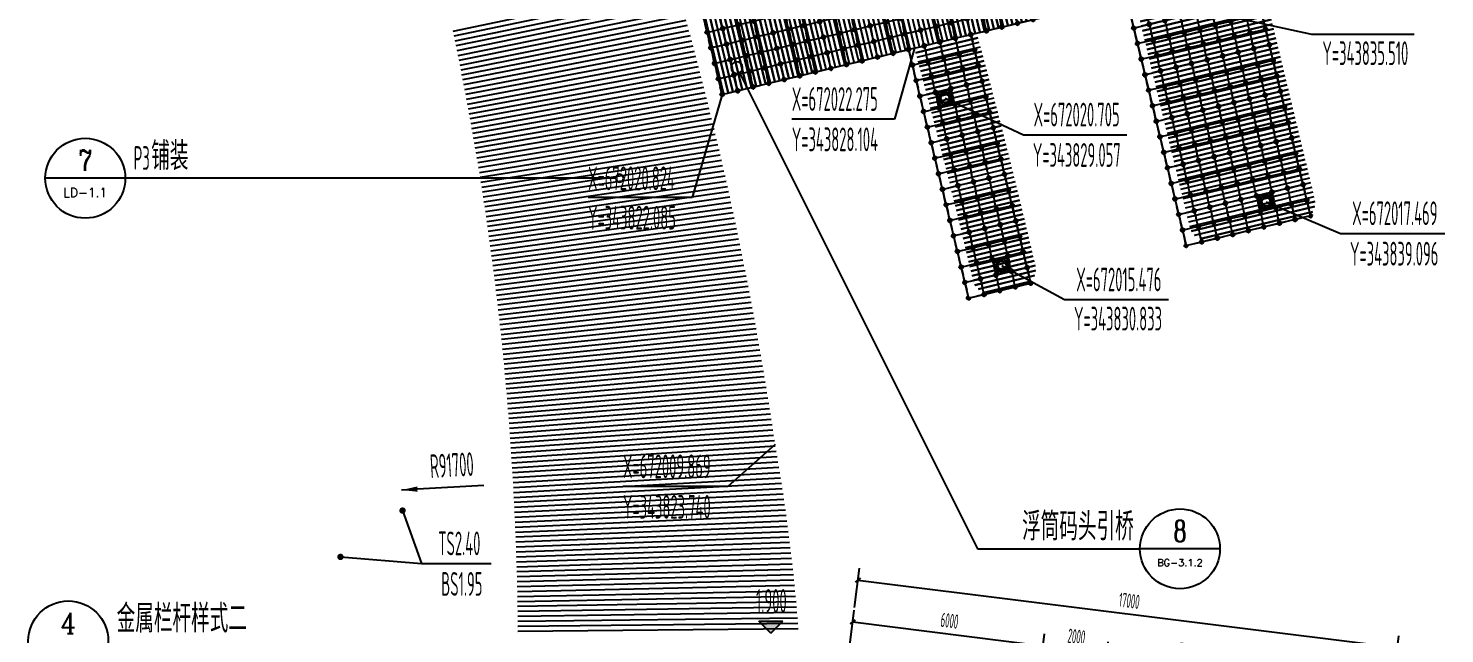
# Model space of a CAD drawing. Extents: x 343752890 to 343964796, y 671960777 to 672058019.
# Drawn here: x 343800389 to 343844680, y 672003955 to 672022892 of the extents above; entities that cross this region are included whole.
import ezdxf
from ezdxf.enums import TextEntityAlignment as Align

# ---------------------------------------------------------------- set-up
doc = ezdxf.new("R2010")
doc.units = 0
doc.header["$LTSCALE"] = 1000
doc.header["$MEASUREMENT"] = 0
for name, color, linetype in [('00-定位', 3, 'Continuous'), ('00-标高', 2, 'Continuous'), ('00-铺装填充', 251, 'Continuous'), ('00-铺装标注', 3, 'Continuous'), ('DIM_COOR', 3, 'Continuous'), ('PUB_DIM', 3, 'Continuous'), ('PUB_TEXT', 7, 'Continuous'), ('W-_ANTICOLLISION防撞措施', 121, 'Continuous'), ('W-MOUNTING固定方式', 5, 'Continuous'), ('蓝色浮筒', 150, 'Continuous')]:
    doc.layers.add(name, color=color, linetype=linetype)
doc.styles.add('_TCH_DIM', font='isocp.shx', dxfattribs={"width": 0.7, "bigfont": '0.shx'})
doc.styles.add('_TCH_DIM_T3', font='isocp.shx', dxfattribs={"width": 0.494118, "bigfont": '0.shx'})
doc.styles.add('_TCH_LABEL', font='COMPLEX', dxfattribs={"bigfont": 'GBCBIG'})
doc.dimstyles.new('_TCH_ARCH&&150', dxfattribs={"dimtxt": 446.25, "dimasz": 150, "dimexe": 375, "dimexo": 450, "dimgap": 189.375, "dimtad": 1, "dimdec": 0, "dimzin": 0, "dimdsep": 46, "dimtxsty": '_TCH_DIM_T3', "dimblk": 'ARCHTICK', "dimcen": 0.09, "dimclrt": 7, "dimazin": 2, "dimtfac": 1, "dimtdec": 0, "dimtix": 1, "dimtmove": 2, "dimatfit": 3, "dimfxl": 150, "dimtolj": 1, "dimtzin": 0, "dimarcsym": 0})

# ---------------------------------------------------------------- blocks, each defined once
blk = doc.blocks.new('*U22')
at = {"color": 8, "linetype": 'Continuous', "lineweight": 15}
for p, q in [((-1, 2), (-2, 1)), ((0, 1), (0, -1)), ((-1, -2), (-2, -1))]:
    blk.add_line(p, q, dxfattribs=at)
at = {"color": 7, "linetype": 'Continuous', "lineweight": 15}
for p, q in [((16, 1), (0, 1)), ((0, 0), (19, 0)), ((16, 1), (16, 0)), ((19, -1), (19, 0)), ((0, -1), (19, -1))]:
    blk.add_line(p, q, dxfattribs=at)
for centre, radius, start, end in [((-3, 0), 2.9, 41.3178, 318.6822), ((-3, 0), 1.45, 41.3178, 318.6822), ((0, 3), 2.82, 221.3178, 270), ((0, -3), 2.82, 90, 138.6822), ((0, 3), 1.37, 221.3178, 270), ((0, -3), 1.37, 90, 138.6822)]:
    blk.add_arc(centre, radius, start, end, dxfattribs=at)
blk = doc.blocks.new('*U23')
blk.add_lwpolyline([(-12, 0), (-12, 2.5), (12, 2.5), (12, 0)], close=True)
blk = doc.blocks.new('无头销轴_B型_D12X150')
at = {"color": 0}
for p, q in [((-72, 6), (-72, -6)), ((72, 6), (72, -6))]:
    blk.add_line(p, q, dxfattribs=at)
blk.add_lwpolyline([(-75, 4), (-75, -4), (-72, -6), (72, -6), (75, -4), (75, 4), (72, 6), (-72, 6)], close=True, dxfattribs=at)
for centre in [(-70, 0), (70, 0)]:
    blk.add_circle(centre, 1.6, dxfattribs=at)
blk = doc.blocks.new('sdf')
at = {"layer": 'W-MOUNTING固定方式', "color": 0}
for p, q in [((43108, -2622), (43108, -2815)), ((43285, -2497), (43283, -2500)), ((43378, -2500), (43283, -2500)), ((43283, -2574), (43283, -2500)), ((43283, -2574), (43378, -2574)), ((43283, -2574), (43285, -2577)), ((43285, -2497), (43376, -2497)), ((43376, -2577), (43285, -2577)), ((43376, -2497), (43378, -2500)), ((43378, -2574), (43376, -2577)), ((43378, -2500), (43378, -2574)), ((43109, -2673), (43112, -2671)), ((43109, -2764), (43109, -2673)), ((43109, -2764), (43112, -2766)), ((43112, -2671), (43112, -2766)), ((43112, -2671), (43186, -2671)), ((43186, -2766), (43112, -2766)), ((43186, -2766), (43186, -2671)), ((43186, -2671), (43189, -2673)), ((43186, -2766), (43189, -2764)), ((43189, -2673), (43189, -2764)), ((43283, -2863), (43285, -2860)), ((43378, -2863), (43283, -2863)), ((43283, -2937), (43283, -2863)), ((43283, -2937), (43378, -2937)), ((43285, -2940), (43283, -2937)), ((43285, -2860), (43376, -2860)), ((43375, -2940), (43285, -2940)), ((43375, -2940), (43378, -2937)), ((43378, -2863), (43376, -2860)), ((43378, -2863), (43378, -2937)), ((43475, -2671), (43472, -2673)), ((43472, -2764), (43472, -2673)), ((43475, -2766), (43472, -2764)), ((43475, -2671), (43475, -2766)), ((43475, -2671), (43549, -2671)), ((43549, -2766), (43475, -2766)), ((43549, -2766), (43549, -2671)), ((43552, -2674), (43549, -2671)), ((43552, -2764), (43549, -2766)), ((43552, -2674), (43552, -2764))]:
    blk.add_line(p, q, dxfattribs=at)
at = {"layer": 'W-MOUNTING固定方式', "color": 6}
for points in [[(43123, -2568), (43052, -2497, -0.414214), (43052, -2441), (43052, -2441, -0.414214), (43109, -2441), (43179, -2511)], [(43538, -2568), (43609, -2497, 0.414214), (43609, -2441), (43609, -2441, 0.414214), (43552, -2441), (43482, -2511)], [(43123, -2870), (43052, -2941, 0.414214), (43052, -2997), (43052, -2997, 0.414214), (43109, -2997), (43179, -2927)], [(43538, -2870), (43609, -2941, -0.414214), (43609, -2997), (43609, -2997, -0.414214), (43552, -2997), (43482, -2927)]]:
    blk.add_lwpolyline(points, format="xyb", dxfattribs=at)
at = {"layer": 'W-MOUNTING固定方式'}
for points in [[(43194, -2941), (43467, -2941), (43553, -2856), (43553, -2582), (43467, -2496), (43194, -2496), (43108, -2582), (43108, -2856)], [(43219, -2881), (43442, -2881), (43493, -2831), (43493, -2607), (43442, -2556), (43219, -2556), (43168, -2607), (43168, -2831)]]:
    blk.add_lwpolyline(points, close=True, dxfattribs=at)
at = {"layer": 'W-MOUNTING固定方式', "color": 0}
for points in [[(43272, -2496), (43272, -2537), (43272, -2557), (43281, -2557), (43281, -2537), (43281, -2496)], [(43380, -2496), (43380, -2537), (43380, -2557), (43389, -2557), (43389, -2537), (43389, -2496)], [(43108, -2669), (43149, -2669), (43169, -2669), (43169, -2660), (43149, -2660), (43108, -2660)], [(43108, -2777), (43149, -2777), (43169, -2777), (43169, -2768), (43149, -2768), (43108, -2768)], [(43281, -2941), (43281, -2900), (43281, -2880), (43272, -2880), (43272, -2900), (43272, -2941)], [(43389, -2941), (43389, -2900), (43389, -2880), (43380, -2880), (43380, -2900), (43380, -2941)], [(43553, -2660), (43512, -2660), (43492, -2660), (43492, -2669), (43512, -2669), (43553, -2669)], [(43553, -2768), (43512, -2768), (43492, -2768), (43492, -2777), (43512, -2777), (43553, -2777)]]:
    blk.add_lwpolyline(points, dxfattribs=at)
at = {"layer": 'W-MOUNTING固定方式', "color": 5}
for centre in [(43080, -2469), (43580, -2469), (43080, -2969), (43580, -2969)]:
    blk.add_circle(centre, 7, dxfattribs=at)
at = {"layer": 'W-MOUNTING固定方式'}
for radius in [136, 130]:
    blk.add_circle((43330, -2719), radius, dxfattribs=at)
at = {"layer": 'W-MOUNTING固定方式', "color": 0, "xscale": -1}
for name, p, rotation in [('*U22', (43143, -2649), 180), ('*U23', (43389, -2537), 270.0000000000001), ('*U22', (43400, -2531), 90.00000000000007), ('*U22', (43261, -2906), 270), ('*U23', (43272, -2900), 90), ('*U23', (43512, -2777), 180)]:
    blk.add_blockref(name, p, dxfattribs=dict(at, rotation=rotation))
at = {"layer": 'W-MOUNTING固定方式', "color": 0}
for name, p, rotation in [('无头销轴_B型_D12X150', (43149, -2719), 90), ('*U22', (43261, -2531), 270.0000000000001), ('*U23', (43272, -2537), 90.00000000000004), ('*U22', (43518, -2649), 180), ('无头销轴_B型_D12X150', (43512, -2719), 270), ('*U23', (43149, -2777), 180), ('无头销轴_B型_D12X150', (43330, -2900), 180), ('*U23', (43389, -2900), 270), ('*U22', (43400, -2906), 90.00000000000001)]:
    blk.add_blockref(name, p, dxfattribs=dict(at, rotation=rotation))
for name, p in [('无头销轴_B型_D12X150', (43330, -2537)), ('*U22', (43143, -2788)), ('*U23', (43512, -2660))]:
    blk.add_blockref(name, p, dxfattribs=at)
at = {"layer": 'W-MOUNTING固定方式', "color": 0, "xscale": -1}
for name, p in [('*U23', (43149, -2660)), ('*U22', (43518, -2788))]:
    blk.add_blockref(name, p, dxfattribs=at)
blk = doc.blocks.new('sjdhjdg')
blk.add_lwpolyline([(343850735, 672053534), (343850735, 672049534), (343858735, 672049534), (343858735, 672036534), (343862235, 672036534), (343862235, 672042534), (343870235, 672042534), (343870235, 672044534), (343862235, 672044534), (343862235, 672049534), (343870235, 672049534), (343870235, 672053534)], close=True)
for p in [(343826154, 672055003), (343826154, 672046503), (343820654, 672046003)]:
    blk.add_blockref('sdf', p)
blk = doc.blocks.new('浮筒')
at = {"layer": '蓝色浮筒'}
blk.add_line((441, 238), (441, 238), dxfattribs=at)
for points in [[(0, 417, 0.198912), (-9, 438), (-49, 479, -0.414214), (-49, 521), (-21, 549, -0.414214), (21, 549), (62, 509, 0.198912), (83, 500), (250, 500)], [(500, 417, -0.198912), (509, 438), (549, 479, 0.414214), (549, 521), (521, 549, 0.414214), (479, 549), (438, 509, -0.198912), (417, 500), (250, 500)], [(0, 83, -0.198912), (-9, 62), (-49, 21, 0.414214), (-49, -21), (-21, -49, 0.414214), (21, -49), (62, -9, -0.198912), (83, 0), (250, 0)], [(500, 83, 0.198912), (509, 62), (549, 21, -0.414214), (549, -21), (521, -49, -0.414214), (479, -49), (438, -9, 0.198912), (417, 0), (250, 0)]]:
    blk.add_lwpolyline(points, format="xyb", dxfattribs=at)
for points in [[(0, 417), (0, 83)], [(500, 417), (500, 83)]]:
    blk.add_lwpolyline(points, dxfattribs=at)
for centre, radius, start, end in [((-25, 500), 5, 84.2608, 275.7392), ((0, 500), 25, 101.4783, 168.5217), ((0, 500), 25, 191.4783, 258.5217), ((0, 525), 5, 354.2608, 185.7392), ((0, 475), 5, 174.2608, 5.7392), ((0, 500), 25, 11.4783, 78.5217), ((0, 500), 25, 281.4783, 348.5217), ((25, 500), 5, 264.2608, 95.7392), ((475, 500), 5, 84.2608, 275.7392), ((500, 500), 25, 101.4783, 168.5217), ((500, 500), 25, 191.4783, 258.5217), ((500, 525), 5, 354.2608, 185.7392), ((500, 475), 5, 174.2608, 5.7392), ((500, 500), 25, 11.4783, 78.5217), ((500, 500), 25, 281.4783, 348.5217), ((525, 500), 5, 264.2608, 95.7392), ((-25, 0), 5, 84.2608, 275.7392), ((0, 0), 25, 101.4783, 168.5217), ((0, 25), 5, 354.2608, 185.7392), ((0, 0), 25, 11.4783, 78.5217), ((25, 0), 5, 264.2608, 95.7392), ((475, 0), 5, 84.2608, 275.7392), ((500, 0), 25, 101.4783, 168.5217), ((500, 25), 5, 354.2608, 185.7392), ((500, 0), 25, 11.4783, 78.5217), ((525, 0), 5, 264.2608, 95.7392), ((0, 0), 25, 191.4783, 258.5217), ((0, -25), 5, 174.2608, 5.7392), ((0, 0), 25, 281.4783, 348.5217), ((500, 0), 25, 191.4783, 258.5217), ((500, -25), 5, 174.2608, 5.7392), ((500, 0), 25, 281.4783, 348.5217)]:
    blk.add_arc(centre, radius, start, end, dxfattribs=at)
blk = doc.blocks.new('*U20')
at = {"layer": '蓝色浮筒', "rotation": 180.0000000383531}
blk.add_blockref('浮筒', (250, 250), dxfattribs=at)
blk = doc.blocks.new('*U21')
at = {"layer": 'W-_ANTICOLLISION防撞措施', "color": 0, "linetype": 'ByBlock', "lineweight": -2, "transparency": 16777216}
for p in [(0, 0), (500, 0), (1000, 0), (1500, 0), (2000, 0), (2500, 0), (3000, 0), (3500, 0), (4000, 0), (4500, 0), (5000, 0), (5500, 0), (6000, 0), (6500, 0), (7000, 0), (7500, 0), (8000, 0), (8500, 0), (9000, 0), (9500, 0), (10000, 0), (10500, 0), (11000, 0), (11500, 0), (12000, 0), (12500, 0), (13000, 0), (13500, 0), (14000, 0), (14500, 0), (15000, 0), (15500, 0), (16000, 0), (16500, 0), (17000, 0), (17500, 0), (18000, 0), (18500, 0), (19000, 0), (0, -500), (500, -500), (1000, -500), (1500, -500), (2000, -500), (2500, -500), (3000, -500), (3500, -500), (4000, -500), (4500, -500), (5000, -500), (5500, -500), (6000, -500), (6500, -500), (7000, -500), (7500, -500), (8000, -500), (8500, -500), (9000, -500), (9500, -500), (10000, -500), (10500, -500), (11000, -500), (11500, -500), (12000, -500), (12500, -500), (13000, -500), (13500, -500), (14000, -500), (14500, -500), (15000, -500), (15500, -500), (16000, -500), (16500, -500), (17000, -500), (17500, -500), (18000, -500), (18500, -500), (19000, -500), (0, -1000), (500, -1000), (1000, -1000), (1500, -1000), (2000, -1000), (2500, -1000), (3000, -1000), (3500, -1000), (4000, -1000), (4500, -1000), (5000, -1000), (5500, -1000), (6000, -1000), (6500, -1000), (7000, -1000), (7500, -1000), (8000, -1000), (8500, -1000), (9000, -1000), (9500, -1000), (10000, -1000), (10500, -1000), (11000, -1000), (11500, -1000), (12000, -1000), (12500, -1000), (13000, -1000), (13500, -1000), (14000, -1000), (14500, -1000), (15000, -1000), (15500, -1000), (16000, -1000), (16500, -1000), (17000, -1000), (17500, -1000), (18000, -1000), (18500, -1000), (19000, -1000), (0, -1500), (500, -1500), (1000, -1500), (1500, -1500), (2000, -1500), (2500, -1500), (3000, -1500), (3500, -1500), (4000, -1500), (4500, -1500), (5000, -1500), (5500, -1500), (6000, -1500), (6500, -1500), (7000, -1500), (7500, -1500), (8000, -1500), (8500, -1500), (9000, -1500), (9500, -1500), (10000, -1500), (10500, -1500), (11000, -1500), (11500, -1500), (12000, -1500), (12500, -1500), (13000, -1500), (13500, -1500), (14000, -1500), (14500, -1500), (15000, -1500), (15500, -1500), (16000, -1500), (16500, -1500), (17000, -1500), (17500, -1500), (18000, -1500), (18500, -1500), (19000, -1500), (0, -2000), (500, -2000), (1000, -2000), (1500, -2000), (2000, -2000), (2500, -2000), (3000, -2000), (3500, -2000), (4000, -2000), (4500, -2000), (5000, -2000), (5500, -2000), (6000, -2000), (6500, -2000), (7000, -2000), (7500, -2000), (8000, -2000), (8500, -2000), (9000, -2000), (9500, -2000), (10000, -2000), (10500, -2000), (11000, -2000), (11500, -2000), (12000, -2000), (12500, -2000), (13000, -2000), (13500, -2000), (14000, -2000), (14500, -2000), (15000, -2000), (15500, -2000), (16000, -2000), (16500, -2000), (17000, -2000), (17500, -2000), (18000, -2000), (18500, -2000), (19000, -2000), (0, -2500), (500, -2500), (1000, -2500), (1500, -2500), (2000, -2500), (2500, -2500), (3000, -2500), (3500, -2500), (4000, -2500), (4500, -2500), (5000, -2500), (5500, -2500), (6000, -2500), (6500, -2500), (7000, -2500), (7500, -2500), (8000, -2500), (8500, -2500), (9000, -2500), (9500, -2500), (10000, -2500), (10500, -2500), (11000, -2500), (11500, -2500), (12000, -2500), (12500, -2500), (13000, -2500), (13500, -2500), (14000, -2500), (14500, -2500), (15000, -2500), (15500, -2500), (16000, -2500), (16500, -2500), (17000, -2500), (17500, -2500), (18000, -2500), (18500, -2500), (19000, -2500), (0, -3000), (500, -3000), (1000, -3000), (1500, -3000), (2000, -3000), (2500, -3000), (3000, -3000), (3500, -3000), (4000, -3000), (4500, -3000), (5000, -3000), (5500, -3000), (6000, -3000), (6500, -3000), (7000, -3000), (7500, -3000), (8000, -3000), (8500, -3000), (9000, -3000), (9500, -3000), (10000, -3000), (10500, -3000), (11000, -3000), (11500, -3000), (12000, -3000), (12500, -3000), (13000, -3000), (13500, -3000), (14000, -3000), (14500, -3000), (15000, -3000), (15500, -3000), (16000, -3000), (16500, -3000), (17000, -3000), (17500, -3000), (18000, -3000), (18500, -3000), (19000, -3000), (0, -3500), (500, -3500), (1000, -3500), (1500, -3500), (2000, -3500), (2500, -3500), (3000, -3500), (3500, -3500), (4000, -3500), (4500, -3500), (5000, -3500), (5500, -3500), (6000, -3500), (6500, -3500), (7000, -3500), (7500, -3500), (8000, -3500), (8500, -3500), (9000, -3500), (9500, -3500), (10000, -3500), (10500, -3500), (11000, -3500), (11500, -3500), (12000, -3500), (12500, -3500), (13000, -3500), (13500, -3500), (14000, -3500), (14500, -3500), (15000, -3500), (15500, -3500), (16000, -3500), (16500, -3500), (17000, -3500), (17500, -3500), (18000, -3500), (18500, -3500), (19000, -3500)]:
    blk.add_blockref('*U20', p, dxfattribs=at)
blk = doc.blocks.new('*U18')
at = {"layer": '蓝色浮筒', "rotation": 180.0000000383531}
blk.add_blockref('浮筒', (250, 250), dxfattribs=at)
blk = doc.blocks.new('*U19')
at = {"layer": 'W-_ANTICOLLISION防撞措施', "color": 0, "linetype": 'ByBlock', "lineweight": -2, "transparency": 16777216}
for p in [(0, 0), (500, 0), (1000, 0), (1500, 0), (2000, 0), (2500, 0), (3000, 0), (0, -500), (500, -500), (1000, -500), (1500, -500), (2000, -500), (2500, -500), (3000, -500), (0, -1000), (500, -1000), (1000, -1000), (1500, -1000), (2000, -1000), (2500, -1000), (3000, -1000), (0, -1500), (500, -1500), (1000, -1500), (1500, -1500), (2000, -1500), (2500, -1500), (3000, -1500), (0, -2000), (500, -2000), (1000, -2000), (1500, -2000), (2000, -2000), (2500, -2000), (3000, -2000), (0, -2500), (500, -2500), (1000, -2500), (1500, -2500), (2000, -2500), (2500, -2500), (3000, -2500), (0, -3000), (500, -3000), (1000, -3000), (1500, -3000), (2000, -3000), (2500, -3000), (3000, -3000), (0, -3500), (500, -3500), (1000, -3500), (1500, -3500), (2000, -3500), (2500, -3500), (3000, -3500), (0, -4000), (500, -4000), (1000, -4000), (1500, -4000), (2000, -4000), (2500, -4000), (3000, -4000), (0, -4500), (500, -4500), (1000, -4500), (1500, -4500), (2000, -4500), (2500, -4500), (3000, -4500), (0, -5000), (500, -5000), (1000, -5000), (1500, -5000), (2000, -5000), (2500, -5000), (3000, -5000), (0, -5500), (500, -5500), (1000, -5500), (1500, -5500), (2000, -5500), (2500, -5500), (3000, -5500), (0, -6000), (500, -6000), (1000, -6000), (1500, -6000), (2000, -6000), (2500, -6000), (3000, -6000), (0, -6500), (500, -6500), (1000, -6500), (1500, -6500), (2000, -6500), (2500, -6500), (3000, -6500), (0, -7000), (500, -7000), (1000, -7000), (1500, -7000), (2000, -7000), (2500, -7000), (3000, -7000), (0, -7500), (500, -7500), (1000, -7500), (1500, -7500), (2000, -7500), (2500, -7500), (3000, -7500), (0, -8000), (500, -8000), (1000, -8000), (1500, -8000), (2000, -8000), (2500, -8000), (3000, -8000), (0, -8500), (500, -8500), (1000, -8500), (1500, -8500), (2000, -8500), (2500, -8500), (3000, -8500), (0, -9000), (500, -9000), (1000, -9000), (1500, -9000), (2000, -9000), (2500, -9000), (3000, -9000), (0, -9500), (500, -9500), (1000, -9500), (1500, -9500), (2000, -9500), (2500, -9500), (3000, -9500), (0, -10000), (500, -10000), (1000, -10000), (1500, -10000), (2000, -10000), (2500, -10000), (3000, -10000), (0, -10500), (500, -10500), (1000, -10500), (1500, -10500), (2000, -10500), (2500, -10500), (3000, -10500), (0, -11000), (500, -11000), (1000, -11000), (1500, -11000), (2000, -11000), (2500, -11000), (3000, -11000), (0, -11500), (500, -11500), (1000, -11500), (1500, -11500), (2000, -11500), (2500, -11500), (3000, -11500), (0, -12000), (500, -12000), (1000, -12000), (1500, -12000), (2000, -12000), (2500, -12000), (3000, -12000), (0, -12500), (500, -12500), (1000, -12500), (1500, -12500), (2000, -12500), (2500, -12500), (3000, -12500)]:
    blk.add_blockref('*U18', p, dxfattribs=at)
blk = doc.blocks.new('*U16')
at = {"layer": '蓝色浮筒', "rotation": 180.0000000383531}
blk.add_blockref('浮筒', (250, 250), dxfattribs=at)
blk = doc.blocks.new('*U17')
at = {"layer": 'W-_ANTICOLLISION防撞措施', "color": 0, "linetype": 'ByBlock', "lineweight": -2, "transparency": 16777216}
for p in [(0, 0), (500, 0), (1000, 0), (1500, 0), (2000, 0), (2500, 0), (3000, 0), (3500, 0), (4000, 0), (4500, 0), (5000, 0), (5500, 0), (6000, 0), (6500, 0), (7000, 0), (7500, 0), (0, -500), (500, -500), (1000, -500), (1500, -500), (2000, -500), (2500, -500), (3000, -500), (3500, -500), (4000, -500), (4500, -500), (5000, -500), (5500, -500), (6000, -500), (6500, -500), (7000, -500), (7500, -500), (0, -1000), (500, -1000), (1000, -1000), (1500, -1000), (2000, -1000), (2500, -1000), (3000, -1000), (3500, -1000), (4000, -1000), (4500, -1000), (5000, -1000), (5500, -1000), (6000, -1000), (6500, -1000), (7000, -1000), (7500, -1000), (0, -1500), (500, -1500), (1000, -1500), (1500, -1500), (2000, -1500), (2500, -1500), (3000, -1500), (3500, -1500), (4000, -1500), (4500, -1500), (5000, -1500), (5500, -1500), (6000, -1500), (6500, -1500), (7000, -1500), (7500, -1500)]:
    blk.add_blockref('*U16', p, dxfattribs=at)
blk = doc.blocks.new('hajhfhfksdgsg')
for points in [[(343849653.4, 672056985.1), (343869153.4, 672056985.1), (343869153.4, 672060985.1), (343849653.4, 672060985.1)], [(343849653.4, 672060985.1), (343849653.4, 672056985.1), (343857653.4, 672056985.1), (343857653.4, 672043985.1), (343861153.4, 672043985.1), (343861153.4, 672049985.1), (343869153.4, 672049985.1), (343869153.4, 672051985.1), (343861153.4, 672051985.1), (343861153.4, 672056985.1), (343869153.4, 672056985.1), (343869153.4, 672060985.1)]]:
    blk.add_lwpolyline(points, close=True)
for p in [(343825073, 672062454), (343825073, 672053954), (343819573, 672053454)]:
    blk.add_blockref('sdf', p)
at = {"layer": 'W-_ANTICOLLISION防撞措施'}
for name, p in [('*U21', (343849903.4, 672060735.1)), ('*U19', (343857903.4, 672056735.1)), ('*U17', (343861403.4, 672051735.1))]:
    blk.add_blockref(name, p, dxfattribs=at)
blk = doc.blocks.new('_ArchTick')
at = {"color": 0, "linetype": 'ByBlock', "const_width": 0.4}
blk.add_lwpolyline([(-0.5, -0.5), (0.5, 0.5)], dxfattribs=at)
blk = doc.blocks.new('*D269')
at = {"layer": 'Defpoints', "color": 0, "transparency": 16777216}
for p in [(251681, 271053), (252950, 271053), (252950, 266053)]:
    blk.add_point(p, dxfattribs=at)
at = {"layer": 'PUB_DIM', "color": 0, "lineweight": -2, "transparency": 16777216}
for p, q in [((252500, 271053), (251306, 271053)), ((251681, 266053), (251681, 271053)), ((252500, 266053), (251306, 266053))]:
    blk.add_line(p, q, dxfattribs=at)
at = {"layer": 'PUB_DIM', "color": 0, "lineweight": -2, "transparency": 16777216, "xscale": 150, "yscale": 150, "zscale": 150}
for p, rotation in [((251681, 271053), 90), ((251681, 266053), 270)]:
    blk.add_blockref('_ArchTick', p, dxfattribs=dict(at, rotation=rotation))
at = {"layer": 'PUB_DIM', "color": 7, "transparency": 16777216, "insert": (251268, 268553), "char_height": 446.2, "attachment_point": 5, "rotation": 90, "style": '_TCH_DIM_T3'}
blk.add_mtext('\\A1;5000', dxfattribs=at)
blk = doc.blocks.new('*D270')
at = {"layer": 'Defpoints', "color": 0, "transparency": 16777216}
for p in [(251681, 266053), (252950, 266053), (252950, 264053)]:
    blk.add_point(p, dxfattribs=at)
at = {"layer": 'PUB_DIM', "color": 0, "lineweight": -2, "transparency": 16777216}
for p, q in [((252500, 266053), (251306, 266053)), ((251681, 264053), (251681, 266053)), ((252500, 264053), (251306, 264053))]:
    blk.add_line(p, q, dxfattribs=at)
at = {"layer": 'PUB_DIM', "color": 0, "lineweight": -2, "transparency": 16777216, "xscale": 150, "yscale": 150, "zscale": 150}
for p, rotation in [((251681, 266053), 90), ((251681, 264053), 270)]:
    blk.add_blockref('_ArchTick', p, dxfattribs=dict(at, rotation=rotation))
at = {"layer": 'PUB_DIM', "color": 7, "transparency": 16777216, "insert": (251268, 265053), "char_height": 446.2, "attachment_point": 5, "rotation": 90, "style": '_TCH_DIM_T3'}
blk.add_mtext('\\A1;2000', dxfattribs=at)
blk = doc.blocks.new('*D271')
at = {"layer": 'Defpoints', "color": 0, "transparency": 16777216}
for p in [(251681, 264053), (252950, 264053), (252950, 258053)]:
    blk.add_point(p, dxfattribs=at)
at = {"layer": 'PUB_DIM', "color": 0, "lineweight": -2, "transparency": 16777216}
for p, q in [((252500, 264053), (251306, 264053)), ((251681, 258053), (251681, 264053)), ((252500, 258053), (251306, 258053))]:
    blk.add_line(p, q, dxfattribs=at)
at = {"layer": 'PUB_DIM', "color": 0, "lineweight": -2, "transparency": 16777216, "xscale": 150, "yscale": 150, "zscale": 150}
for p, rotation in [((251681, 264053), 90), ((251681, 258053), 270)]:
    blk.add_blockref('_ArchTick', p, dxfattribs=dict(at, rotation=rotation))
at = {"layer": 'PUB_DIM', "color": 7, "transparency": 16777216, "insert": (251268, 261053), "char_height": 446.2, "attachment_point": 5, "rotation": 90, "style": '_TCH_DIM_T3'}
blk.add_mtext('\\A1;6000', dxfattribs=at)
blk = doc.blocks.new('*D272')
at = {"layer": 'Defpoints', "color": 0, "transparency": 16777216}
for p in [(250364, 275053), (251681, 275053), (251681, 258053)]:
    blk.add_point(p, dxfattribs=at)
at = {"layer": 'PUB_DIM', "color": 0, "lineweight": -2, "transparency": 16777216}
for p, q in [((251231, 275053), (249989, 275053)), ((250364, 258053), (250364, 275053)), ((251231, 258053), (249989, 258053))]:
    blk.add_line(p, q, dxfattribs=at)
at = {"layer": 'PUB_DIM', "color": 0, "lineweight": -2, "transparency": 16777216, "xscale": 150, "yscale": 150, "zscale": 150}
for p, rotation in [((250364, 275053), 90), ((250364, 258053), 270)]:
    blk.add_blockref('_ArchTick', p, dxfattribs=dict(at, rotation=rotation))
at = {"layer": 'PUB_DIM', "color": 7, "transparency": 16777216, "insert": (249952, 266553), "char_height": 446.2, "attachment_point": 5, "rotation": 90, "style": '_TCH_DIM_T3'}
blk.add_mtext('\\A1;17000', dxfattribs=at)
blk = doc.blocks.new('*D278')
at = {"layer": 'Defpoints', "color": 0, "transparency": 16777216}
for p in [(251681, 271053), (252950, 271053), (252950, 266053)]:
    blk.add_point(p, dxfattribs=at)
at = {"layer": 'PUB_DIM', "color": 0, "lineweight": -2, "transparency": 16777216}
for p, q in [((252500, 271053), (251306, 271053)), ((251681, 266053), (251681, 271053)), ((252500, 266053), (251306, 266053))]:
    blk.add_line(p, q, dxfattribs=at)
at = {"layer": 'PUB_DIM', "color": 0, "lineweight": -2, "transparency": 16777216, "xscale": 150, "yscale": 150, "zscale": 150}
for p, rotation in [((251681, 271053), 90), ((251681, 266053), 270)]:
    blk.add_blockref('_ArchTick', p, dxfattribs=dict(at, rotation=rotation))
at = {"layer": 'PUB_DIM', "color": 7, "transparency": 16777216, "insert": (251268, 268553), "char_height": 446.2, "attachment_point": 5, "rotation": 90, "style": '_TCH_DIM_T3'}
blk.add_mtext('\\A1;5000', dxfattribs=at)
blk = doc.blocks.new('*D279')
at = {"layer": 'Defpoints', "color": 0, "transparency": 16777216}
for p in [(251681, 266053), (252950, 266053), (252950, 264053)]:
    blk.add_point(p, dxfattribs=at)
at = {"layer": 'PUB_DIM', "color": 0, "lineweight": -2, "transparency": 16777216}
for p, q in [((252500, 266053), (251306, 266053)), ((251681, 264053), (251681, 266053)), ((252500, 264053), (251306, 264053))]:
    blk.add_line(p, q, dxfattribs=at)
at = {"layer": 'PUB_DIM', "color": 0, "lineweight": -2, "transparency": 16777216, "xscale": 150, "yscale": 150, "zscale": 150}
for p, rotation in [((251681, 266053), 90), ((251681, 264053), 270)]:
    blk.add_blockref('_ArchTick', p, dxfattribs=dict(at, rotation=rotation))
at = {"layer": 'PUB_DIM', "color": 7, "transparency": 16777216, "insert": (251268, 265053), "char_height": 446.2, "attachment_point": 5, "rotation": 90, "style": '_TCH_DIM_T3'}
blk.add_mtext('\\A1;2000', dxfattribs=at)
blk = doc.blocks.new('*D280')
at = {"layer": 'Defpoints', "color": 0, "transparency": 16777216}
for p in [(251681, 264053), (252950, 264053), (252950, 258053)]:
    blk.add_point(p, dxfattribs=at)
at = {"layer": 'PUB_DIM', "color": 0, "lineweight": -2, "transparency": 16777216}
for p, q in [((252500, 264053), (251306, 264053)), ((251681, 258053), (251681, 264053)), ((252500, 258053), (251306, 258053))]:
    blk.add_line(p, q, dxfattribs=at)
at = {"layer": 'PUB_DIM', "color": 0, "lineweight": -2, "transparency": 16777216, "xscale": 150, "yscale": 150, "zscale": 150}
for p, rotation in [((251681, 264053), 90), ((251681, 258053), 270)]:
    blk.add_blockref('_ArchTick', p, dxfattribs=dict(at, rotation=rotation))
at = {"layer": 'PUB_DIM', "color": 7, "transparency": 16777216, "insert": (251268, 261053), "char_height": 446.2, "attachment_point": 5, "rotation": 90, "style": '_TCH_DIM_T3'}
blk.add_mtext('\\A1;6000', dxfattribs=at)
blk = doc.blocks.new('*D281')
at = {"layer": 'Defpoints', "color": 0, "transparency": 16777216}
for p in [(250364, 275053), (251681, 275053), (251681, 258053)]:
    blk.add_point(p, dxfattribs=at)
at = {"layer": 'PUB_DIM', "color": 0, "lineweight": -2, "transparency": 16777216}
for p, q in [((251231, 275053), (249989, 275053)), ((250364, 258053), (250364, 275053)), ((251231, 258053), (249989, 258053))]:
    blk.add_line(p, q, dxfattribs=at)
at = {"layer": 'PUB_DIM', "color": 0, "lineweight": -2, "transparency": 16777216, "xscale": 150, "yscale": 150, "zscale": 150}
for p, rotation in [((250364, 275053), 90), ((250364, 258053), 270)]:
    blk.add_blockref('_ArchTick', p, dxfattribs=dict(at, rotation=rotation))
at = {"layer": 'PUB_DIM', "color": 7, "transparency": 16777216, "insert": (249952, 266553), "char_height": 446.2, "attachment_point": 5, "rotation": 90, "style": '_TCH_DIM_T3'}
blk.add_mtext('\\A1;17000', dxfattribs=at)
blk = doc.blocks.new('ahjhghdgdg')
at = {"layer": 'PUB_DIM'}
for p1, p2, distance, picture, middle in [((251680.8, 258052.6), (251680.8, 275052.6), 1316.3, '*D272', (249952, 266552.6)), ((251680.8, 258052.6), (251680.8, 275052.6), 1316.3, '*D281', (249952, 266552.6)), ((252950.4, 266052.6), (252950.4, 271052.6), 1269.6, '*D269', (251268.3, 268552.6)), ((252950.4, 266052.6), (252950.4, 271052.6), 1269.6, '*D278', (251268.3, 268552.6)), ((252950.4, 264052.6), (252950.4, 266052.6), 1269.6, '*D270', (251268.3, 265052.6)), ((252950.4, 264052.6), (252950.4, 266052.6), 1269.6, '*D279', (251268.3, 265052.6)), ((252950.4, 258052.6), (252950.4, 264052.6), 1269.6, '*D271', (251268.3, 261052.6)), ((252950.4, 258052.6), (252950.4, 264052.6), 1269.6, '*D280', (251268.3, 261052.6))]:
    dim = blk.add_aligned_dim(p1=p1, p2=p2, distance=distance, dimstyle='_TCH_ARCH&&150', dxfattribs=at)
    dim.commit()
    dim.dimension.update_dxf_attribs({"geometry": picture, "text_midpoint": middle})

msp = doc.modelspace()

# ---------------------------------------------------------------- hatches: boundary and pattern name
at = {"layer": '00-标高'}
msp.add_hatch(color=256, dxfattribs=at).paths.add_polyline_path([(343823604, 672003969.2), (343823229, 672004344.2), (343823979, 672004344.2)])
at = {"layer": '00-铺装填充'}
h = msp.add_hatch(dxfattribs=at)
h.set_pattern_fill('木铺装留缝5', color=256, scale=1.5, pattern_type=2)
h.set_pattern_definition([(13.5616, (343834140.35, 672027339.6), (-35.1735, 145.8178), []), (13.5616, (343834142.11, 672027332.3), (-35.1735, 145.8178), [])])
h.paths.add_polyline_path([(343836276.1, 672035562.2, 0.4142136), (343835672.8, 672035931), (343832757.1, 672035227.7, 0.4142136), (343832388.3, 672034624.4), (343836719.9, 672016667.1, 0.4087642), (343837314.1, 672016296.2), (343840242.9, 672016945.2, 0.419684), (343840620.8, 672017550.6)])
h = msp.add_hatch(dxfattribs=at)
h.set_pattern_fill('木铺装留缝5', color=256, scale=1.5, angle=90, pattern_type=2)
h.set_pattern_definition([(103.5616, (343834960.4, 672023929.3), (-145.8178, -35.1735), []), (103.5616, (343834967.69, 672023931.06), (-145.8178, -35.1735), [])])
h.paths.add_polyline_path([(343834147, 672027333.5), (343821186.9, 672024207.3), (343822084.9, 672020823.5), (343834967.7, 672023931.1)])
h = msp.add_hatch(dxfattribs=at)
h.set_pattern_fill('木铺装留缝5', color=256, scale=1.5, pattern_type=2)
h.set_pattern_definition([(13.5616, (343828102.02, 672022282.73), (-35.1735, 145.8178), []), (13.5616, (343828103.78, 672022275.44), (-35.1735, 145.8178), [])])
h.paths.add_polyline_path([(343830048.3, 672022744.4), (343828103.8, 672022275.4, -0.0098697), (343829937, 672015007.1, 0.4168183), (343830541.4, 672014633.9), (343831513.5, 672014868.4, 0.4114753), (343831883.4, 672015467.2, 0.0098405)])

# ---------------------------------------------------------------- linework, layer by layer
at = {"layer": '00-定位', "color": 3}
for p, q in [((343828103.8, 672022275.4), (343827474.8, 672020052.9)), ((343822084.9, 672020823.5), (343821143.4, 672017602.8)), ((343827474.8, 672020052.9), (343824264.5, 672020052.9)), ((343821143.4, 672017602.8), (343817892.6, 672017602.8)), ((343823739.9, 672009868.5), (343822258.6, 672008556.1)), ((343822258.6, 672008556.1), (343818983.9, 672008556.1))]:
    msp.add_line(p, q, dxfattribs=at)
msp.add_lwpolyline([(343812555.7, 672008477.4, 165, 0, 0), (343812056.5, 672008449.1, 0, 0, 0)], format="xyseb", dxfattribs=at)
msp.add_lwpolyline([(343814635.7, 672008595.5), (343812555.7, 672008477.4), (343812056.5, 672008449.1)], dxfattribs=at)
at = {"layer": '00-标高'}
for p, q in [((343812090.8, 672007806.4), (343812684.9, 672006145.1)), ((343810150.2, 672006355.7), (343812684.9, 672006145.1)), ((343812684.9, 672006145.1), (343814866.6, 672006145.1)), ((343823604, 672003969.2), (343823229, 672004344.2)), ((343823229, 672004344.2), (343823979, 672004344.2)), ((343823604, 672003969.2), (343823979, 672004344.2))]:
    msp.add_line(p, q, dxfattribs=at)
at = {"layer": '00-标高', "const_width": 100}
for points in [[(343812073.9, 672007853.4, 1), (343812107.6, 672007759.3, 1)], [(343810100.4, 672006359.8, 1), (343810200, 672006351.5, 1)]]:
    msp.add_lwpolyline(points, format="xyb", close=True, dxfattribs=at)
at = {"layer": '00-铺装填充'}
for points in [[(343813674, 672022805.8), (343820647.6, 672024276.8)], [(343813705.7, 672022654.1), (343820693.1, 672024116.1)], [(343813737.2, 672022502.3), (343820738.4, 672023955.3)], [(343813768.4, 672022350.5), (343820783.4, 672023794.5)], [(343813799.4, 672022198.6), (343820828.2, 672023633.5)], [(343813830.1, 672022046.7), (343820872.8, 672023472.5)], [(343813860.6, 672021894.7), (343820917.2, 672023311.4)], [(343813890.8, 672021742.7), (343820961.3, 672023150.2)], [(343813920.8, 672021590.6), (343821005.2, 672022988.9)], [(343813950.5, 672021438.5), (343821048.8, 672022827.5)], [(343813980, 672021286.4), (343821092.2, 672022666)], [(343814009.2, 672021134.1), (343821135.4, 672022504.5)], [(343814038.2, 672020981.9), (343821178.4, 672022342.9)], [(343814067, 672020829.6), (343821221.1, 672022181.1)], [(343814095.5, 672020677.2), (343821263.6, 672022019.3)], [(343814123.7, 672020524.8), (343821305.8, 672021857.5)], [(343814151.7, 672020372.4), (343821347.8, 672021695.5)], [(343814179.5, 672020219.9), (343821389.6, 672021533.4)], [(343814207, 672020067.3), (343821431.1, 672021371.3)], [(343814234.2, 672019914.7), (343821472.4, 672021209.1)], [(343814261.2, 672019762.1), (343821513.5, 672021046.8)], [(343814288, 672019609.4), (343821554.4, 672020884.4)], [(343814314.5, 672019456.7), (343821595, 672020722)], [(343814340.8, 672019304), (343821635.3, 672020559.4)], [(343814366.8, 672019151.2), (343821675.4, 672020396.8)], [(343814392.5, 672018998.3), (343821715.3, 672020234.1)], [(343814418.1, 672018845.4), (343821755, 672020071.3)], [(343814443.3, 672018692.5), (343821794.4, 672019908.5)], [(343814468.3, 672018539.5), (343821833.6, 672019745.5)], [(343814493.1, 672018386.5), (343821872.5, 672019582.5)], [(343814517.6, 672018233.5), (343821911.2, 672019419.4)], [(343814541.9, 672018080.4), (343821949.7, 672019256.2)], [(343814565.9, 672017927.3), (343821987.9, 672019093)], [(343814589.7, 672017774.1), (343822025.9, 672018929.6)], [(343814613.2, 672017620.9), (343822063.7, 672018766.2)], [(343814636.5, 672017467.6), (343822101.2, 672018602.7)], [(343814659.5, 672017314.4), (343822138.5, 672018439.2)], [(343814682.3, 672017161), (343822175.5, 672018275.5)], [(343814704.8, 672017007.7), (343822212.4, 672018111.8)], [(343814727.1, 672016854.3), (343822248.9, 672017948)], [(343814749.1, 672016700.9), (343822285.2, 672017784.1)], [(343814770.9, 672016547.4), (343822321.3, 672017620.2)], [(343814792.4, 672016393.9), (343822357.2, 672017456.1)], [(343814813.7, 672016240.4), (343822392.8, 672017292)], [(343814834.7, 672016086.8), (343822428.2, 672017127.9)], [(343814855.5, 672015933.2), (343822463.3, 672016963.6)], [(343814876, 672015779.6), (343822498.2, 672016799.3)], [(343814896.3, 672015625.9), (343822532.8, 672016634.9)], [(343814916.3, 672015472.2), (343822567.3, 672016470.4)], [(343814936.1, 672015318.5), (343822601.4, 672016305.9)], [(343814955.6, 672015164.7), (343822635.4, 672016141.3)], [(343814974.8, 672015010.9), (343822669, 672015976.6)], [(343814993.9, 672014857.1), (343822702.5, 672015811.8)], [(343815012.6, 672014703.2), (343822735.7, 672015647)], [(343815031.2, 672014549.3), (343822768.7, 672015482.1)], [(343815049.4, 672014395.4), (343822801.4, 672015317.1)], [(343815067.4, 672014241.5), (343822833.9, 672015152)], [(343815085.2, 672014087.5), (343822866.1, 672014986.9)], [(343815102.7, 672013933.5), (343822898.1, 672014821.7)], [(343815120, 672013779.4), (343822929.9, 672014656.5)], [(343815137, 672013625.4), (343822961.4, 672014491.1)], [(343815153.8, 672013471.3), (343822992.7, 672014325.7)], [(343815170.3, 672013317.2), (343823023.7, 672014160.2)], [(343815186.6, 672013163), (343823054.5, 672013994.7)], [(343815202.6, 672013008.9), (343823085, 672013829.1)], [(343815218.3, 672012854.7), (343823115.4, 672013663.4)], [(343815233.8, 672012700.4), (343823145.4, 672013497.7)], [(343815249.1, 672012546.2), (343823175.2, 672013331.9)], [(343815264.1, 672012391.9), (343823204.8, 672013166)], [(343815278.9, 672012237.6), (343823234.1, 672013000)], [(343815293.4, 672012083.3), (343823263.2, 672012834)], [(343815307.6, 672011929), (343823292.1, 672012667.9)], [(343815321.6, 672011774.6), (343823320.7, 672012501.8)], [(343815335.4, 672011620.2), (343823349, 672012335.6)], [(343815348.9, 672011465.8), (343823377.1, 672012169.3)], [(343815362.1, 672011311.4), (343823405, 672012002.9)], [(343815375.1, 672011156.9), (343823432.6, 672011836.5)], [(343815387.9, 672011002.4), (343823460, 672011670.1)], [(343815400.4, 672010847.9), (343823487.1, 672011503.5)], [(343815412.6, 672010693.4), (343823514, 672011336.9)], [(343815424.6, 672010538.9), (343823540.7, 672011170.2)], [(343815436.3, 672010384.3), (343823567, 672011003.5)], [(343815447.8, 672010229.8), (343823593.2, 672010836.7)], [(343815459.1, 672010075.2), (343823619.1, 672010669.9)], [(343815470.1, 672009920.6), (343823644.8, 672010502.9)], [(343815480.8, 672009765.9), (343823670.2, 672010336)], [(343815491.3, 672009611.3), (343823695.3, 672010168.9)], [(343815501.5, 672009456.6), (343823720.3, 672010001.8)], [(343815511.5, 672009301.9), (343823745.9, 672009834.7)], [(343815521.2, 672009147.2), (343823775.1, 672009667.8)], [(343815530.7, 672008992.5), (343823803.8, 672009500.8)], [(343815539.9, 672008837.8), (343823832, 672009333.7)], [(343815548.9, 672008683.1), (343823859.7, 672009166.5)], [(343815557.6, 672008528.3), (343823887, 672008999.2)], [(343815566.1, 672008373.5), (343823913.7, 672008831.8)], [(343815574.3, 672008218.8), (343823940, 672008664.4)], [(343815582.2, 672008064), (343823965.8, 672008496.8)], [(343815589.9, 672007909.2), (343823991.1, 672008329.2)], [(343815597.4, 672007754.3), (343824016, 672008161.5)], [(343815604.6, 672007599.5), (343824040.3, 672007993.7)], [(343815611.6, 672007444.7), (343824064.2, 672007825.9)], [(343815618.3, 672007289.8), (343824087.6, 672007658)], [(343815624.7, 672007134.9), (343824110.4, 672007490)], [(343815630.9, 672006980.1), (343824132.8, 672007321.9)], [(343815636.8, 672006825.2), (343824154.8, 672007153.8)], [(343815642.5, 672006670.3), (343824176.2, 672006985.6)], [(343815648, 672006515.4), (343824197.1, 672006817.3)], [(343815653.2, 672006360.5), (343824217.6, 672006649)], [(343815658.1, 672006205.5), (343824237.6, 672006480.6)], [(343815662.8, 672006050.6), (343824257.1, 672006312.1)], [(343815667.2, 672005895.7), (343824276.1, 672006143.6)], [(343815671.4, 672005740.7), (343824294.6, 672005975)], [(343815675.3, 672005585.8), (343824312.6, 672005806.4)], [(343815679, 672005430.8), (343824330.1, 672005637.7)], [(343815682.4, 672005275.9), (343824347.2, 672005468.9)], [(343815685.6, 672005120.9), (343824363.7, 672005300.1)], [(343815688.5, 672004965.9), (343824379.8, 672005131.3)], [(343815691.2, 672004810.9), (343824395.4, 672004962.4)], [(343815693.6, 672004656), (343824410.5, 672004793.4)], [(343815695.8, 672004501), (343824425.1, 672004624.4)], [(343815697.7, 672004346), (343824439.2, 672004455.4)], [(343815699.3, 672004191), (343824452.8, 672004286.3)], [(343815700.7, 672004036), (343824466, 672004117.1)]]:
    msp.add_lwpolyline(points, dxfattribs=at)
at = {"layer": '00-铺装标注'}
for p, q in [((343822626.5, 672021501.8), (343830068, 672006609.3)), ((343803419.1, 672018202.9), (343800919.1, 672018202.9)), ((343807944, 672018202.9), (343803419.1, 672018202.9)), ((343818758.9, 672018202.9), (343807944, 672018202.9)), ((343830068, 672006609.3), (343835152.6, 672006609.3)), ((343837652.6, 672006609.3), (343835152.6, 672006609.3))]:
    msp.add_line(p, q, dxfattribs=at)
for points in [[(343822726.8, 672021664, 1), (343822364.1, 672021664, 1)], [(343819003.7, 672018202.9, 1), (343818758.9, 672018202.9, 1)]]:
    msp.add_lwpolyline(points, format="xyb", close=True, dxfattribs=at)
for centre in [(343802169.1, 672018202.9), (343836402.6, 672006609.3), (343801638.8, 672003728.8)]:
    msp.add_circle(centre, 1250, dxfattribs=at)
at = {"layer": 'DIM_COOR', "color": 3}
for p, q in [((343835510.2, 672023804.8), (343840513.8, 672022711.8)), ((343840513.8, 672022711.8), (343843724.1, 672022711.8)), ((343829057.1, 672020705.1), (343831508.4, 672019565)), ((343831508.4, 672019565), (343834743.8, 672019565)), ((343839095.8, 672017468.9), (343841423.5, 672016473.3)), ((343841423.5, 672016473.3), (343844680.4, 672016473.3)), ((343830832.8, 672015475.7), (343832792.9, 672014407.5)), ((343832792.9, 672014407.5), (343836043.7, 672014407.5))]:
    msp.add_line(p, q, dxfattribs=at)

# ---------------------------------------------------------------- block references
for name, p, rotation in [('hajhfhfksdgsg', (-390116333.5, 848707010.6), 283.5615633776736), ('sjdhjdg', (-390109350.6, 848709780.1), 283.5615656313389), ('ahjhghdgdg', (343601361.3, 672286095.2), 262.8679431327918)]:
    msp.add_blockref(name, p, dxfattribs=dict(rotation=rotation))

# ---------------------------------------------------------------- texts
at = {"layer": '00-定位', "color": 2, "style": '_TCH_DIM', "width": 0.494118}
msp.add_text('R91700', height=743.75, rotation=3.24952, dxfattribs=at).set_placement((343812972.4, 672008817.2))
at = {"layer": 'PUB_TEXT', "color": 7, "style": '_TCH_DIM', "width": 0.494118}
for s, p in [('Y=343835.510', (343840857.4, 672021742.4)), ('X=672020.705', (343831825.3, 672019821.1)), ('Y=343829.057', (343831802.5, 672018558.6)), ('X=672017.469', (343841787.6, 672016734.7)), ('Y=343839.096', (343841719.6, 672015470.1)), ('X=672015.476', (343833159, 672014663.6)), ('Y=343830.833', (343833088.5, 672013438.2))]:
    msp.add_text(s, height=743.75, dxfattribs=at).set_placement(p)
at = {"layer": 'PUB_TEXT', "color": 2, "style": '_TCH_DIM'}
for s, height, width, p in [('X=672022.275', 743.75, 0.494118, (343824264.5, 672020309)), ('Y=343828.104', 743.75, 0.494118, (343824264.5, 672019046.5)), ('P3', 743.75, 0.494118, (343803681.6, 672018463.2)), ('铺装', 875, 0.7, (343804232.9, 672018463.2)), ('X=672020.824', 743.75, 0.494118, (343817892.6, 672017828.4)), ('Y=343822.085', 743.75, 0.494118, (343817892.6, 672016596.4)), ('X=672009.869', 743.75, 0.494118, (343818983.9, 672008817.5)), ('Y=343823.740', 743.75, 0.494118, (343818983.9, 672007549.7)), ('浮筒码头引桥', 875, 0.7, (343831466, 672006871.8)), ('金属栏杆样式二', 875, 0.7, (343803151.3, 672003991.3)), ('1.900', 743.75, 0.494118, (343823146.2, 672004606.7))]:
    msp.add_text(s, height=height, dxfattribs=dict(at, width=width)).set_placement(p)
at = {"layer": 'PUB_TEXT', "color": 2, "style": '_TCH_LABEL'}
for s, height, p, p2 in [('7', 652.5, (343801951.6, 672018434.2), (343802386.6, 672018434.2)), ('LD-1.1', 283.62, (343801487.1, 672017613.7), (343802851.2, 672017613.7)), ('8', 652.5, (343836185.1, 672006840.7), (343836620.1, 672006840.7)), ('BG-3.1.2', 212.3, (343835689.9, 672006071.2), (343837115.3, 672006071.2)), ('4', 644.3, (343801393.4, 672003961.4), (343801884.3, 672003961.4))]:
    msp.add_text(s, height=height, dxfattribs=at).set_placement(p, p2, align=Align.FIT)
at = {"layer": 'PUB_TEXT', "style": '_TCH_DIM', "width": 0.494118}
for s, p in [('TS2.40', (343813207.3, 672006407.6)), ('BS1.95', (343813301.3, 672005138.8))]:
    msp.add_text(s, height=743.75, dxfattribs=at).set_placement(p)

doc.saveas('drawing.dxf')
